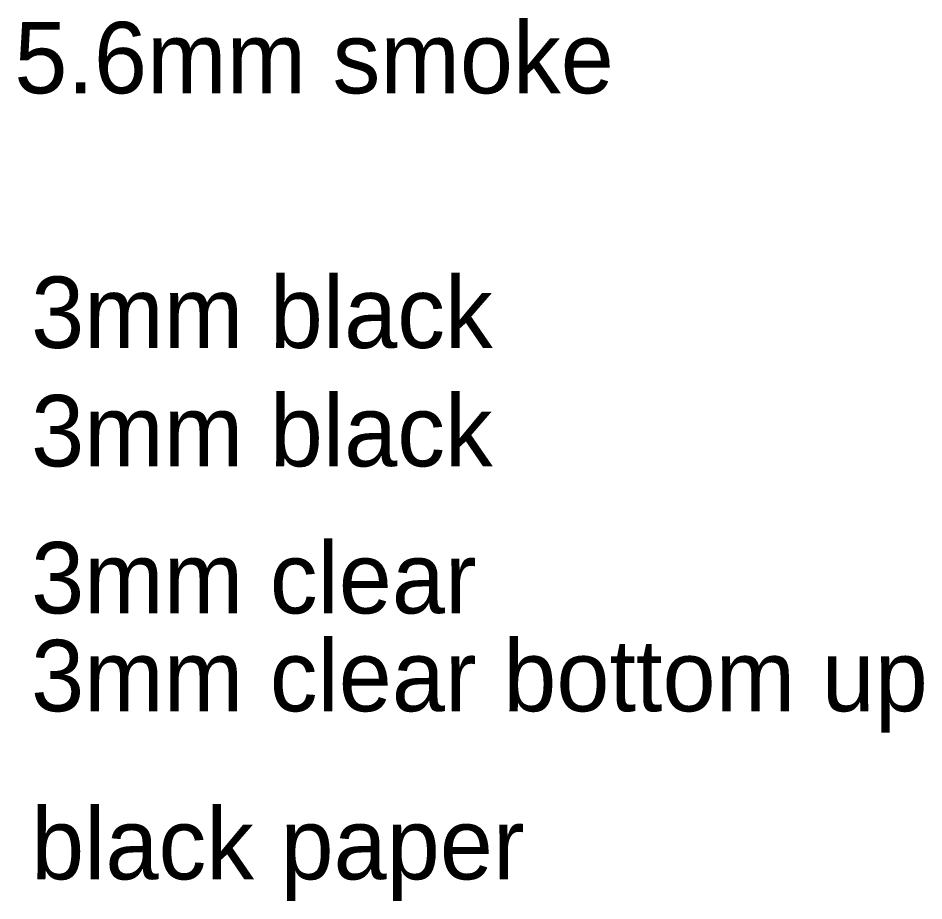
# Model space of a CAD drawing. Header units: inches. Extents: x -37.5 to 58.1, y -26.7 to 54.4.
# Drawn here: x -3.71 to 11.28, y 17.38 to 31.98 of the extents above; entities that cross this region are included whole.
import ezdxf

# ---------------------------------------------------------------- set-up
doc = ezdxf.new("R2010")
doc.units = ezdxf.units.IN
doc.header["$MEASUREMENT"] = 0
doc.layers.add('black', color=250, linetype='Continuous', true_color=0x191919)

msp = doc.modelspace()

# ---------------------------------------------------------------- texts
at = {"layer": 'black', "char_height": 1.1811, "attachment_point": 7, "line_spacing_factor": 0.963855}
for s, insert, width in [('\\fFOT-Rodin Pro B;5.6mm smoke', (-3.769, 30.721), 11.81841), ('\\fFOT-Rodin Pro B;3mm black', (-3.491, 26.509), 9.46358), ('\\fFOT-Rodin Pro B;3mm black', (-3.491, 24.551), 9.46358), ('\\fFOT-Rodin Pro B;3mm clear', (-3.491, 22.119), 9.12402), ('\\fFOT-Rodin Pro B;3mm clear bottom up', (-3.491, 20.161), 17.53199), ('\\fFOT-Rodin Pro B;black paper', (-3.491, 17.381), 10.01722)]:
    msp.add_mtext(s, dxfattribs=dict(at, insert=insert, width=width))

doc.saveas('drawing.dxf')
